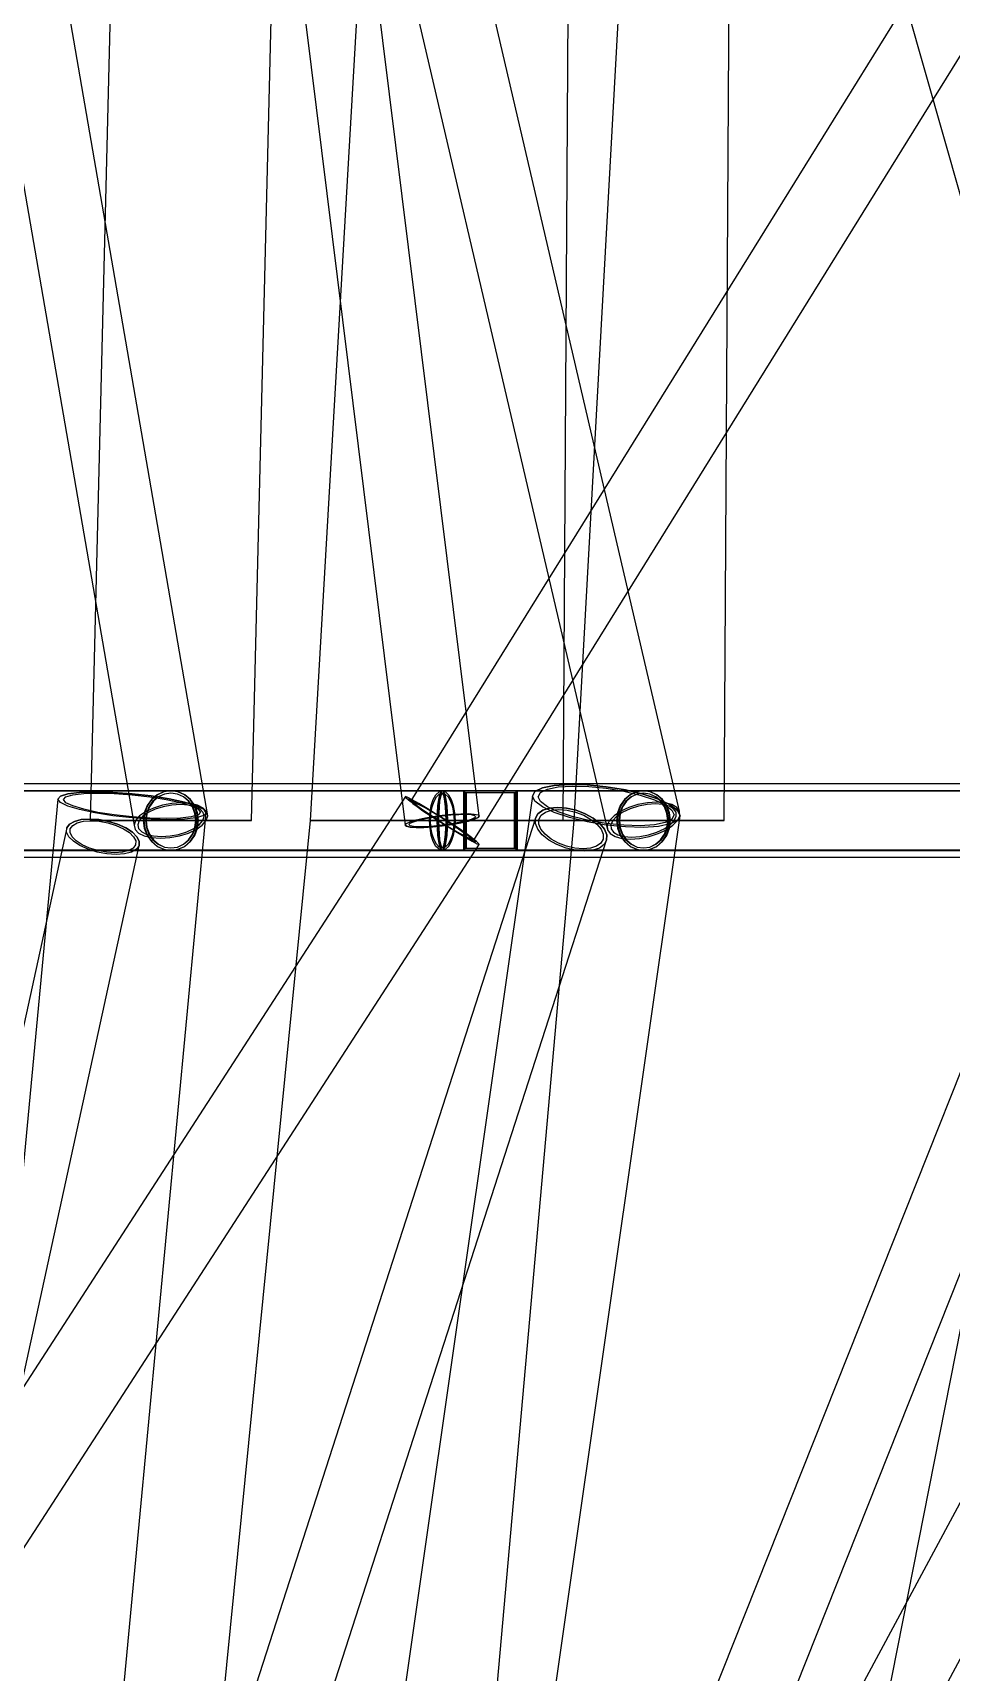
# Model space of a CAD drawing. Header units: millimetres. Extents: x -35150 to 1012618, y -518 to 497000.
# Drawn here: x -25299 to -19037, y 44193 to 55371 of the extents above; entities that cross this region are included whole.
import ezdxf

# ---------------------------------------------------------------- set-up
doc = ezdxf.new("R2010")
doc.units = ezdxf.units.MM
doc.layers.add('D-STR-STRC', color=7, linetype='Continuous', lineweight=25)

msp = doc.modelspace()

# ---------------------------------------------------------------- linework, layer by layer
at = {"layer": 'D-STR-STRC'}
for points in [[(-25863.1, 74969.3), (-22758.9, 49969.3), (-22750.3, 49961.1), (-22725.1, 49955.5), (-22685.1, 49952.9), (-22632.9, 49953.6), (-22572.1, 49957.4), (-22506.8, 49964.1), (-22441.6, 49973.3), (-22380.8, 49984.3), (-22328.6, 49996.3), (-22288.5, 50008.6), (-22263.3, 50020.3), (-22254.7, 50030.7), (-25358.9, 75030.7)], [(-14968.4, 62634.5), (-22720.8, 50134.5), (-22721.1, 50129.9), (-22706.8, 50116.5), (-22678.8, 50095.1), (-22639.1, 50067.3), (-22590.4, 50034.8), (-22536, 50000), (-22479.6, 49965.2), (-22425.1, 49932.7), (-22376.1, 49904.9), (-22336.1, 49883.5), (-22307.6, 49870.1), (-22292.8, 49865.5), (-14540.4, 62365.5)], [(-17251.9, 50065), (-20813.5, 62565), (-20827.3, 62591.9), (-20856.9, 62612.6), (-20900.3, 62625.6), (-20954.5, 62630), (-21015.8, 62625.6), (-21080, 62612.6), (-21142.8, 62591.9), (-21199.9, 62565), (-21247.3, 62533.6), (-21281.9, 62500), (-21301.3, 62466.4), (-21304.2, 62435), (-17742.6, 49935)], [(-26768.8, 62468.8), (-24607.9, 49968.8), (-24601.1, 49939.7), (-24577.7, 49914.7), (-24539.2, 49895.5), (-24488.3, 49883.4), (-24428.5, 49879.3), (-24363.8, 49883.4), (-24298.6, 49895.5), (-24237.4, 49914.7), (-24184.3, 49939.7), (-24143, 49968.8), (-24116.3, 50000), (-24106, 50031.2), (-26266.9, 62531.2)], [(-24295.6, 62437), (-21380.8, 49937), (-21362.6, 49910.9), (-21328.9, 49890.8), (-21281.9, 49878.3), (-21225, 49874), (-21161.9, 49878.3), (-21097, 49890.8), (-21034.6, 49910.9), (-20979.2, 49937), (-20934.3, 49967.4), (-20903.1, 50000), (-20887.7, 50032.6), (-20889.2, 50063), (-23804, 62563)], [(-29524.1, 49796.8), (-22506.8, 49796.8), (-22497.2, 49803.7), (-22488.2, 49824), (-22480.5, 49856.3), (-22474.6, 49898.4), (-22470.8, 49947.4), (-22469.6, 50000), (-22470.8, 50052.6), (-22474.6, 50101.6), (-22480.5, 50143.7), (-22488.2, 50176), (-22497.2, 50196.3), (-22506.8, 50203.2), (-29524.1, 50203.2)], [(-29524.1, 49796.8), (-22506.8, 49796.8), (-22497.2, 49803.7), (-22488.2, 49824), (-22480.5, 49856.3), (-22474.6, 49898.4), (-22470.8, 49947.4), (-22469.6, 50000), (-22470.8, 50052.6), (-22474.6, 50101.6), (-22480.5, 50143.7), (-22488.2, 50176), (-22497.2, 50196.3), (-22506.8, 50203.2), (-29524.1, 50203.2)], [(-27618.8, 49796.8), (-22506.8, 49796.8), (-22484.4, 49803.7), (-22463.5, 49824), (-22445.6, 49856.3), (-22431.8, 49898.4), (-22423.2, 49947.4), (-22420.2, 50000), (-22423.2, 50052.6), (-22431.8, 50101.6), (-22445.6, 50143.7), (-22463.5, 50176), (-22484.4, 50196.3), (-22506.8, 50203.2), (-27618.8, 50203.2)], [(-27148.4, 49796.8), (-24356.9, 49796.8), (-24308.2, 49803.7), (-24262.9, 49824), (-24223.9, 49856.3), (-24194, 49898.4), (-24175.2, 49947.4), (-24168.8, 50000), (-24175.2, 50052.6), (-24194, 50101.6), (-24223.9, 50143.7), (-24262.9, 50176), (-24308.2, 50196.3), (-24356.9, 50203.2), (-27148.4, 50203.2)], [(-25303, 37453.6), (-24116.4, 50053.6), (-24133.7, 50076.5), (-24184.2, 50100.9), (-24264.6, 50125.3), (-24369.4, 50148), (-24491.3, 50167.4), (-24622.3, 50182.2), (-24753.2, 50191.4), (-24875.2, 50194.3), (-24979.9, 50190.9), (-25060.3, 50181.3), (-25110.8, 50166.1), (-25128.1, 50146.4), (-26314.6, 37546.4)], [(-22687.7, 37432.8), (-20885.7, 50032.8), (-20902.8, 50068.9), (-20953.1, 50107.1), (-21033.1, 50144.8), (-21137.3, 50179.5), (-21258.6, 50208.8), (-21388.9, 50230.6), (-21519.1, 50243.6), (-21640.5, 50246.7), (-21744.7, 50239.9), (-21824.7, 50223.5), (-21875, 50198.7), (-21892.1, 50167.2), (-23694.1, 37567.2)], [(-15185.2, 50203.2), (-22506.8, 50203.2), (-22514, 50196.3), (-22520.6, 50176), (-22526.3, 50143.7), (-22530.7, 50101.6), (-22533.5, 50052.6), (-22534.4, 50000), (-22533.5, 49947.4), (-22530.7, 49898.4), (-22526.3, 49856.3), (-22520.6, 49824), (-22514, 49803.7), (-22506.8, 49796.8), (-15185.2, 49796.8)], [(-17497.3, 50203.2), (-21135, 50203.2), (-21181.3, 50196.3), (-21224.4, 50176), (-21261.4, 50143.7), (-21289.8, 50101.6), (-21307.7, 50052.6), (-21313.8, 50000), (-21307.7, 49947.4), (-21289.8, 49898.4), (-21261.4, 49856.3), (-21224.4, 49824), (-21181.3, 49803.7), (-21135, 49796.8), (-17497.3, 49796.8)], [(-19742.4, 37402.3), (-17254, 50002.3), (-17262.9, 50049.4), (-17305.2, 50100), (-17378, 50150.6), (-17476.3, 50197.7), (-17593.4, 50238.2), (-17721.4, 50269.2), (-17851.4, 50288.7), (-17974.8, 50295.4), (-18083, 50288.7), (-18168.7, 50269.2), (-18226, 50238.2), (-18251.1, 50197.7), (-20739.4, 37597.7)], [(-30346.9, 37336.6), (-22256.1, 49836.6), (-22258.1, 49842.1), (-22277, 49858.5), (-22311.6, 49884.4), (-22359.5, 49918.3), (-22417.4, 49957.7), (-22481.4, 50000), (-22547.1, 50042.3), (-22610.1, 50081.7), (-22666.1, 50115.6), (-22711.2, 50141.5), (-22742.4, 50157.9), (-22757.5, 50163.4), (-30848.2, 37663.4)], [(-25333.9, 37635.3), (-21386.4, 49866.5), (-21385.9, 49902.4), (-21401.9, 49940.9), (-21433.4, 49979.4), (-21478.3, 50015.3), (-21533.5, 50046.1), (-21595.1, 50069.8), (-21659.1, 50084.6), (-21721.1, 50089.7), (-21776.8, 50084.6), (-21822.4, 50069.8), (-21854.9, 50046.1), (-21872, 50015.3), (-25819.5, 37784.1)], [(-22686, 37577.4), (-17786.2, 49906.2), (-17786.2, 49945.5), (-17802.5, 49987.7), (-17834, 50029.9), (-17878.6, 50069.2), (-17933.3, 50103), (-17994.3, 50128.9), (-18057.5, 50145.2), (-18118.5, 50150.7), (-18173.2, 50145.2), (-18217.9, 50128.9), (-18249.5, 50103), (-18265.9, 50069.2), (-23165.7, 37740.4)], [(-27212.7, 37739.6), (-24574.4, 49829.1), (-24572.9, 49858.3), (-24588.4, 49889.5), (-24619.6, 49920.8), (-24664.6, 49949.9), (-24720.2, 49975), (-24782.7, 49994.2), (-24847.7, 50006.2), (-24910.9, 50010.3), (-24968, 50006.2), (-25015.1, 49994.2), (-25048.9, 49975), (-25067.1, 49949.9), (-27705.4, 37860.4)], [(-22525.4, 37679.2), (-16027.3, 49768.7), (-16027.8, 49772.9), (-16043.4, 49784.9), (-16073, 49804.1), (-16114.6, 49829.1), (-16165.5, 49858.3), (-16222, 49889.5), (-16280.5, 49920.8), (-16336.8, 49949.9), (-16387.1, 49975), (-16428.1, 49994.2), (-16456.9, 50006.2), (-16471.6, 50010.3), (-22969.7, 37920.8)]]:
    msp.add_lwpolyline(points, dxfattribs=at)
for points in [[(-24906.9, 50000), (-23806.9, 50000), (-23501, 62500), (-24598.6, 62500)], [(-23406.8, 50000), (-21606.8, 50000), (-20919, 62500), (-22686, 62500)], [(-21685, 50000), (-20585, 50000), (-20510, 62500), (-21607.7, 62500)], [(-29531.5, 49800), (-13819.9, 49800), (-13819.9, 50200), (-29531.5, 50200)], [(-27802.8, 49800), (-21994.9, 49800), (-21994.9, 50200), (-27802.8, 50200)], [(-27743.8, 49750), (-5244.4, 49750), (-5244.4, 50250), (-27743.8, 50250)], [(-27643, 49800), (-13803.1, 49800), (-13803.1, 50200), (-27643, 50200)], [(-24622.3, 50017.8), (-24753.2, 50032.6), (-24875.2, 50052), (-24979.9, 50074.7), (-25060.3, 50099.1), (-25110.8, 50123.5), (-25128.1, 50146.4), (-25110.8, 50166.1), (-25060.3, 50181.3), (-24979.9, 50190.9), (-24875.2, 50194.3), (-24753.2, 50191.4), (-24622.3, 50182.2), (-24491.3, 50167.4), (-24369.4, 50148), (-24264.6, 50125.3), (-24184.2, 50100.9), (-24133.7, 50076.5), (-24116.4, 50053.6), (-24133.7, 50033.9), (-24184.2, 50018.7), (-24264.6, 50009.1), (-24369.4, 50005.7), (-24491.3, 50008.6)], [(-24545.1, 50000), (-24538.7, 49947.4), (-24519.9, 49898.4), (-24490, 49856.3), (-24451, 49824), (-24405.6, 49803.7), (-24356.9, 49796.8), (-24308.2, 49803.7), (-24262.9, 49824), (-24223.9, 49856.3), (-24194, 49898.4), (-24175.2, 49947.4), (-24168.8, 50000), (-24175.2, 50052.6), (-24194, 50101.6), (-24223.9, 50143.7), (-24262.9, 50176), (-24308.2, 50196.3), (-24356.9, 50203.2), (-24405.6, 50196.3), (-24451, 50176), (-24490, 50143.7), (-24519.9, 50101.6), (-24538.7, 50052.6)], [(-24540.8, 50000), (-24534.5, 49947.4), (-24516.2, 49898.4), (-24486.9, 49856.3), (-24448.9, 49824), (-24404.5, 49803.7), (-24356.9, 49796.8), (-21135, 49796.8), (-21087.4, 49803.7), (-21043.1, 49824), (-21005, 49856.3), (-20975.8, 49898.4), (-20957.4, 49947.4), (-20951.2, 50000), (-20957.4, 50052.6), (-20975.8, 50101.6), (-21005, 50143.7), (-21043.1, 50176), (-21087.4, 50196.3), (-21135, 50203.2), (-24356.9, 50203.2), (-24404.5, 50196.3), (-24448.9, 50176), (-24486.9, 50143.7), (-24516.2, 50101.6), (-24534.5, 50052.6)], [(-24540.8, 50000), (-24534.5, 49947.4), (-24516.2, 49898.4), (-24486.9, 49856.3), (-24448.9, 49824), (-24404.5, 49803.7), (-24356.9, 49796.8), (-24309.4, 49803.7), (-24265, 49824), (-24226.9, 49856.3), (-24197.7, 49898.4), (-24179.4, 49947.4), (-24173.1, 50000), (-24179.4, 50052.6), (-24197.7, 50101.6), (-24226.9, 50143.7), (-24265, 50176), (-24309.4, 50196.3), (-24356.9, 50203.2), (-24404.5, 50196.3), (-24448.9, 50176), (-24486.9, 50143.7), (-24516.2, 50101.6), (-24534.5, 50052.6)], [(-22420.2, 50000), (-22423.2, 49947.4), (-22431.8, 49898.4), (-22445.6, 49856.3), (-22463.5, 49824), (-22484.4, 49803.7), (-22506.8, 49796.8), (-22529.2, 49803.7), (-22550.1, 49824), (-22568, 49856.3), (-22581.8, 49898.4), (-22590.5, 49947.4), (-22593.4, 50000), (-22590.5, 50052.6), (-22581.8, 50101.6), (-22568, 50143.7), (-22550.1, 50176), (-22529.2, 50196.3), (-22506.8, 50203.2), (-22484.4, 50196.3), (-22463.5, 50176), (-22445.6, 50143.7), (-22431.8, 50101.6), (-22423.2, 50052.6)], [(-22544.1, 50000), (-22542.8, 49947.4), (-22539.1, 49898.4), (-22533.1, 49856.3), (-22525.4, 49824), (-22516.5, 49803.7), (-22506.8, 49796.8), (-22497.2, 49803.7), (-22488.2, 49824), (-22480.5, 49856.3), (-22474.6, 49898.4), (-22470.8, 49947.4), (-22469.6, 50000), (-22470.8, 50052.6), (-22474.6, 50101.6), (-22480.5, 50143.7), (-22488.2, 50176), (-22497.2, 50196.3), (-22506.8, 50203.2), (-22516.5, 50196.3), (-22525.4, 50176), (-22533.1, 50143.7), (-22539.1, 50101.6), (-22542.8, 50052.6)], [(-22544.1, 50000), (-22542.8, 49947.4), (-22539.1, 49898.4), (-22533.1, 49856.3), (-22525.4, 49824), (-22516.5, 49803.7), (-22506.8, 49796.8), (-22497.2, 49803.7), (-22488.2, 49824), (-22480.5, 49856.3), (-22474.6, 49898.4), (-22470.8, 49947.4), (-22469.6, 50000), (-22470.8, 50052.6), (-22474.6, 50101.6), (-22480.5, 50143.7), (-22488.2, 50176), (-22497.2, 50196.3), (-22506.8, 50203.2), (-22516.5, 50196.3), (-22525.4, 50176), (-22533.1, 50143.7), (-22539.1, 50101.6), (-22542.8, 50052.6)], [(-22534.4, 50000), (-22533.5, 49947.4), (-22530.7, 49898.4), (-22526.3, 49856.3), (-22520.6, 49824), (-22514, 49803.7), (-22506.8, 49796.8), (-22499.7, 49803.7), (-22493, 49824), (-22487.3, 49856.3), (-22482.9, 49898.4), (-22480.2, 49947.4), (-22479.2, 50000), (-22480.2, 50052.6), (-22482.9, 50101.6), (-22487.3, 50143.7), (-22493, 50176), (-22499.7, 50196.3), (-22506.8, 50203.2), (-22514, 50196.3), (-22520.6, 50176), (-22526.3, 50143.7), (-22530.7, 50101.6), (-22533.5, 50052.6)], [(-21994.9, 50200), (-22363, 50200), (-22363, 49800), (-21994.9, 49800)], [(-22354.8, 49800), (-15416.1, 49800), (-15416.1, 50200), (-22354.8, 50200)], [(-22003.1, 50200), (-22354.8, 50200), (-22354.8, 49800), (-22003.1, 49800)], [(-21388.9, 49969.4), (-21519.1, 49991.2), (-21640.5, 50020.5), (-21744.7, 50055.2), (-21824.7, 50092.9), (-21875, 50131.1), (-21892.1, 50167.2), (-21875, 50198.7), (-21824.7, 50223.5), (-21744.7, 50239.9), (-21640.5, 50246.7), (-21519.1, 50243.6), (-21388.9, 50230.6), (-21258.6, 50208.8), (-21137.3, 50179.5), (-21033.1, 50144.8), (-20953.1, 50107.1), (-20902.8, 50068.9), (-20885.7, 50032.8), (-20902.8, 50001.3), (-20953.1, 49976.5), (-21033.1, 49960.1), (-21137.3, 49953.3), (-21258.6, 49956.4)], [(-21388.9, 49979.7), (-21508.9, 49999.8), (-21620.7, 50026.8), (-21716.7, 50058.7), (-21790.4, 50093.5), (-21836.7, 50128.7), (-21852.5, 50161.9), (-21836.7, 50191), (-21790.4, 50213.8), (-21716.7, 50228.9), (-21620.7, 50235.2), (-21508.9, 50232.3), (-21388.9, 50220.3), (-21268.9, 50200.2), (-21157.1, 50173.2), (-21061.1, 50141.3), (-20987.4, 50106.5), (-20941.1, 50071.3), (-20925.3, 50038.1), (-20941.1, 50009), (-20987.4, 49986.2), (-21061.1, 49971.1), (-21157.1, 49964.8), (-21268.9, 49967.7)], [(-21318.8, 50000), (-21312.6, 49947.4), (-21294.2, 49898.4), (-21265, 49856.3), (-21226.9, 49824), (-21182.6, 49803.7), (-21135, 49796.8), (-21087.4, 49803.7), (-21043.1, 49824), (-21005, 49856.3), (-20975.8, 49898.4), (-20957.4, 49947.4), (-20951.2, 50000), (-20957.4, 50052.6), (-20975.8, 50101.6), (-21005, 50143.7), (-21043.1, 50176), (-21087.4, 50196.3), (-21135, 50203.2), (-21182.6, 50196.3), (-21226.9, 50176), (-21265, 50143.7), (-21294.2, 50101.6), (-21312.6, 50052.6)], [(-21313.8, 50000), (-21307.7, 49947.4), (-21289.8, 49898.4), (-21261.4, 49856.3), (-21224.4, 49824), (-21181.3, 49803.7), (-21135, 49796.8), (-21088.7, 49803.7), (-21045.6, 49824), (-21008.6, 49856.3), (-20980.2, 49898.4), (-20962.3, 49947.4), (-20956.2, 50000), (-20962.3, 50052.6), (-20980.2, 50101.6), (-21008.6, 50143.7), (-21045.6, 50176), (-21088.7, 50196.3), (-21135, 50203.2), (-21181.3, 50196.3), (-21224.4, 50176), (-21261.4, 50143.7), (-21289.8, 50101.6), (-21307.7, 50052.6)], [(-24622.3, 50024.3), (-24742.9, 50037.9), (-24855.3, 50055.8), (-24951.8, 50076.7), (-25025.8, 50099.2), (-25072.4, 50121.7), (-25088.3, 50142.7), (-25072.4, 50160.9), (-25025.8, 50174.9), (-24951.8, 50183.7), (-24855.3, 50186.9), (-24742.9, 50184.2), (-24622.3, 50175.7), (-24501.7, 50162.1), (-24389.3, 50144.2), (-24292.8, 50123.3), (-24218.7, 50100.8), (-24172.1, 50078.3), (-24156.3, 50057.3), (-24172.1, 50039.1), (-24218.7, 50025.1), (-24292.8, 50016.3), (-24389.3, 50013.1), (-24501.7, 50015.8)], [(-24597.6, 50000), (-24607.9, 49968.8), (-24601.1, 49939.7), (-24577.7, 49914.7), (-24539.2, 49895.5), (-24488.3, 49883.4), (-24428.5, 49879.3), (-24363.8, 49883.4), (-24298.6, 49895.5), (-24237.4, 49914.7), (-24184.3, 49939.7), (-24143, 49968.8), (-24116.3, 50000), (-24106, 50031.2), (-24112.8, 50060.3), (-24136.2, 50085.3), (-24174.7, 50104.5), (-24225.5, 50116.6), (-24285.4, 50120.7), (-24350.1, 50116.6), (-24415.3, 50104.5), (-24476.5, 50085.3), (-24529.5, 50060.3), (-24570.8, 50031.2)], [(-24573.9, 50000), (-24583.2, 49971.8), (-24577.1, 49945.6), (-24556, 49923.1), (-24521.3, 49905.8), (-24475.4, 49894.9), (-24421.5, 49891.2), (-24363.1, 49894.9), (-24304.3, 49905.8), (-24249.2, 49923.1), (-24201.3, 49945.6), (-24164.1, 49971.8), (-24140, 50000), (-24130.7, 50028.2), (-24136.8, 50054.4), (-24157.9, 50076.9), (-24192.6, 50094.2), (-24238.5, 50105.1), (-24292.4, 50108.8), (-24350.8, 50105.1), (-24409.5, 50094.2), (-24464.7, 50076.9), (-24512.6, 50054.4), (-24549.8, 50028.2)], [(-24530.3, 50000), (-24524.4, 49951.5), (-24507.1, 49906.4), (-24479.5, 49867.6), (-24443.6, 49837.9), (-24401.8, 49819.2), (-24356.9, 49812.8), (-24312.1, 49819.2), (-24270.3, 49837.9), (-24234.4, 49867.6), (-24206.8, 49906.4), (-24189.5, 49951.5), (-24183.6, 50000), (-24189.5, 50048.5), (-24206.8, 50093.6), (-24234.4, 50132.4), (-24270.3, 50162.1), (-24312.1, 50180.8), (-24356.9, 50187.2), (-24401.8, 50180.8), (-24443.6, 50162.1), (-24479.5, 50132.4), (-24507.1, 50093.6), (-24524.4, 50048.5)], [(-24526.3, 50000), (-24520.5, 49951.5), (-24503.6, 49906.4), (-24476.7, 49867.6), (-24441.6, 49837.9), (-24400.8, 49819.2), (-24356.9, 49812.8), (-24313.1, 49819.2), (-24272.3, 49837.9), (-24237.2, 49867.6), (-24210.3, 49906.4), (-24193.3, 49951.5), (-24187.6, 50000), (-24193.3, 50048.5), (-24210.3, 50093.6), (-24237.2, 50132.4), (-24272.3, 50162.1), (-24313.1, 50180.8), (-24356.9, 50187.2), (-24400.8, 50180.8), (-24441.6, 50162.1), (-24476.7, 50132.4), (-24503.6, 50093.6), (-24520.5, 50048.5)], [(-22532.2, 50000), (-22466.5, 49957.7), (-22403.5, 49918.3), (-22347.5, 49884.4), (-22302.4, 49858.5), (-22271.3, 49842.1), (-22256.1, 49836.6), (-22258.1, 49842.1), (-22277, 49858.5), (-22311.6, 49884.4), (-22359.5, 49918.3), (-22417.4, 49957.7), (-22481.4, 50000), (-22547.1, 50042.3), (-22610.1, 50081.7), (-22666.1, 50115.6), (-22711.2, 50141.5), (-22742.4, 50157.9), (-22757.5, 50163.4), (-22755.5, 50157.9), (-22736.6, 50141.5), (-22702.1, 50115.6), (-22654.2, 50081.7), (-22596.3, 50042.3)], [(-22529.9, 50000), (-22470.3, 49961.7), (-22413.1, 49925.9), (-22362.4, 49895.2), (-22321.5, 49871.7), (-22293.3, 49856.9), (-22279.5, 49851.8), (-22281.3, 49856.9), (-22298.5, 49871.7), (-22329.8, 49895.2), (-22373.2, 49925.9), (-22425.7, 49961.7), (-22483.8, 50000), (-22543.4, 50038.3), (-22600.5, 50074.1), (-22651.2, 50104.8), (-22692.1, 50128.3), (-22720.4, 50143.1), (-22734.1, 50148.2), (-22732.3, 50143.1), (-22715.2, 50128.3), (-22683.8, 50104.8), (-22640.4, 50074.1), (-22587.9, 50038.3)], [(-22536, 50000), (-22479.6, 49965.2), (-22425.1, 49932.7), (-22376.1, 49904.9), (-22336.1, 49883.5), (-22307.6, 49870.1), (-22292.8, 49865.5), (-22292.5, 49870.1), (-22306.9, 49883.5), (-22334.8, 49904.9), (-22374.5, 49932.7), (-22423.2, 49965.2), (-22477.6, 50000), (-22534, 50034.8), (-22588.5, 50067.3), (-22637.5, 50095.1), (-22677.6, 50116.5), (-22706, 50129.9), (-22720.8, 50134.5), (-22721.1, 50129.9), (-22706.8, 50116.5), (-22678.8, 50095.1), (-22639.1, 50067.3), (-22590.4, 50034.8)], [(-22533.2, 50000), (-22482.3, 49968.6), (-22433.2, 49939.4), (-22389, 49914.2), (-22352.9, 49895), (-22327.2, 49882.9), (-22313.9, 49878.7), (-22313.6, 49882.9), (-22326.5, 49895), (-22351.7, 49914.2), (-22387.5, 49939.4), (-22431.4, 49968.6), (-22480.5, 50000), (-22531.3, 50031.4), (-22580.5, 50060.6), (-22624.6, 50085.8), (-22660.7, 50105), (-22686.4, 50117.1), (-22699.8, 50121.3), (-22700, 50117.1), (-22687.1, 50105), (-22661.9, 50085.8), (-22626.1, 50060.6), (-22582.2, 50031.4)], [(-22427, 50000), (-22429.8, 49951.5), (-22437.7, 49906.4), (-22450.4, 49867.6), (-22466.9, 49837.9), (-22486.2, 49819.2), (-22506.8, 49812.8), (-22527.5, 49819.2), (-22546.7, 49837.9), (-22563.2, 49867.6), (-22575.9, 49906.4), (-22583.9, 49951.5), (-22586.6, 50000), (-22583.9, 50048.5), (-22575.9, 50093.6), (-22563.2, 50132.4), (-22546.7, 50162.1), (-22527.5, 50180.8), (-22506.8, 50187.2), (-22486.2, 50180.8), (-22466.9, 50162.1), (-22450.4, 50132.4), (-22437.7, 50093.6), (-22429.8, 50048.5)], [(-22541.1, 50000), (-22540, 49951.5), (-22536.5, 49906.4), (-22531.1, 49867.6), (-22524, 49837.9), (-22515.7, 49819.2), (-22506.8, 49812.8), (-22497.9, 49819.2), (-22489.7, 49837.9), (-22482.6, 49867.6), (-22477.1, 49906.4), (-22473.7, 49951.5), (-22472.5, 50000), (-22473.7, 50048.5), (-22477.1, 50093.6), (-22482.6, 50132.4), (-22489.7, 50162.1), (-22497.9, 50180.8), (-22506.8, 50187.2), (-22515.7, 50180.8), (-22524, 50162.1), (-22531.1, 50132.4), (-22536.5, 50093.6), (-22540, 50048.5)], [(-22541.1, 50000), (-22540, 49951.5), (-22536.5, 49906.4), (-22531.1, 49867.6), (-22524, 49837.9), (-22515.7, 49819.2), (-22506.8, 49812.8), (-22497.9, 49819.2), (-22489.7, 49837.9), (-22482.6, 49867.6), (-22477.1, 49906.4), (-22473.7, 49951.5), (-22472.5, 50000), (-22473.7, 50048.5), (-22477.1, 50093.6), (-22482.6, 50132.4), (-22489.7, 50162.1), (-22497.9, 50180.8), (-22506.8, 50187.2), (-22515.7, 50180.8), (-22524, 50162.1), (-22531.1, 50132.4), (-22536.5, 50093.6), (-22540, 50048.5)], [(-22532.2, 50000), (-22531.4, 49951.5), (-22528.8, 49906.4), (-22524.8, 49867.6), (-22519.5, 49837.9), (-22513.4, 49819.2), (-22506.8, 49812.8), (-22500.2, 49819.2), (-22494.1, 49837.9), (-22488.8, 49867.6), (-22484.8, 49906.4), (-22482.3, 49951.5), (-22481.4, 50000), (-22482.3, 50048.5), (-22484.8, 50093.6), (-22488.8, 50132.4), (-22494.1, 50162.1), (-22500.2, 50180.8), (-22506.8, 50187.2), (-22513.4, 50180.8), (-22519.5, 50162.1), (-22524.8, 50132.4), (-22528.8, 50093.6), (-22531.4, 50048.5)], [(-22006, 50188), (-22351.9, 50188), (-22351.9, 49812), (-22006, 49812)], [(-22013.6, 50188), (-22344.3, 50188), (-22344.3, 49812), (-22013.6, 49812)], [(-21401.9, 49940.9), (-21385.9, 49902.4), (-21386.4, 49866.5), (-21403.5, 49835.7), (-21436, 49812), (-21481.6, 49797.2), (-21537.3, 49792.1), (-21599.3, 49797.2), (-21663.3, 49812), (-21724.9, 49835.7), (-21780.1, 49866.5), (-21825, 49902.4), (-21856.5, 49940.9), (-21872.5, 49979.4), (-21872, 50015.3), (-21854.9, 50046.1), (-21822.4, 50069.8), (-21776.8, 50084.6), (-21721.1, 50089.7), (-21659.1, 50084.6), (-21595.1, 50069.8), (-21533.5, 50046.1), (-21478.3, 50015.3), (-21433.4, 49979.4)], [(-21366.9, 50000), (-21382.3, 49967.4), (-21380.8, 49937), (-21362.6, 49910.9), (-21328.9, 49890.8), (-21281.9, 49878.3), (-21225, 49874), (-21161.9, 49878.3), (-21097, 49890.8), (-21034.6, 49910.9), (-20979.2, 49937), (-20934.3, 49967.4), (-20903.1, 50000), (-20887.7, 50032.6), (-20889.2, 50063), (-20907.4, 50089.1), (-20941.1, 50109.2), (-20988.1, 50121.7), (-21045, 50126), (-21108.1, 50121.7), (-21173, 50109.2), (-21235.4, 50089.1), (-21290.8, 50063), (-21335.7, 50032.6)], [(-21344.1, 50000), (-21357.9, 49970.6), (-21356.6, 49943.2), (-21340.2, 49919.6), (-21309.8, 49901.6), (-21267.5, 49890.2), (-21216.1, 49886.4), (-21159.2, 49890.2), (-21100.7, 49901.6), (-21044.5, 49919.6), (-20994.5, 49943.2), (-20954, 49970.6), (-20925.9, 50000), (-20912.1, 50029.4), (-20913.4, 50056.8), (-20929.8, 50080.4), (-20960.2, 50098.4), (-21002.5, 50109.8), (-21053.9, 50113.6), (-21110.8, 50109.8), (-21169.3, 50098.4), (-21225.5, 50080.4), (-21275.5, 50056.8), (-21316, 50029.4)], [(-21304.4, 50000), (-21298.6, 49951.5), (-21281.7, 49906.4), (-21254.8, 49867.6), (-21219.7, 49837.9), (-21178.8, 49819.2), (-21135, 49812.8), (-21091.2, 49819.2), (-21050.3, 49837.9), (-21015.2, 49867.6), (-20988.3, 49906.4), (-20971.4, 49951.5), (-20965.6, 50000), (-20971.4, 50048.5), (-20988.3, 50093.6), (-21015.2, 50132.4), (-21050.3, 50162.1), (-21091.2, 50180.8), (-21135, 50187.2), (-21178.8, 50180.8), (-21219.7, 50162.1), (-21254.8, 50132.4), (-21281.7, 50093.6), (-21298.6, 50048.5)], [(-21299.7, 50000), (-21294.1, 49951.5), (-21277.6, 49906.4), (-21251.5, 49867.6), (-21217.3, 49837.9), (-21177.6, 49819.2), (-21135, 49812.8), (-21092.4, 49819.2), (-21052.7, 49837.9), (-21018.5, 49867.6), (-20992.4, 49906.4), (-20975.9, 49951.5), (-20970.3, 50000), (-20975.9, 50048.5), (-20992.4, 50093.6), (-21018.5, 50132.4), (-21052.7, 50162.1), (-21092.4, 50180.8), (-21135, 50187.2), (-21177.6, 50180.8), (-21217.3, 50162.1), (-21251.5, 50132.4), (-21277.6, 50093.6), (-21294.1, 50048.5)], [(-24588.4, 49889.5), (-24572.9, 49858.3), (-24574.4, 49829.1), (-24592.7, 49804.1), (-24626.5, 49784.9), (-24673.5, 49772.9), (-24730.6, 49768.7), (-24793.8, 49772.9), (-24858.8, 49784.9), (-24921.3, 49804.1), (-24976.9, 49829.1), (-25021.9, 49858.3), (-25053.1, 49889.5), (-25068.6, 49920.8), (-25067.1, 49949.9), (-25048.9, 49975), (-25015.1, 49994.2), (-24968, 50006.2), (-24910.9, 50010.3), (-24847.7, 50006.2), (-24782.7, 49994.2), (-24720.2, 49975), (-24664.6, 49949.9), (-24619.6, 49920.8)], [(-24611.2, 49889.5), (-24597.3, 49861.3), (-24598.7, 49835.1), (-24615.1, 49812.5), (-24645.6, 49795.2), (-24688, 49784.3), (-24739.4, 49780.6), (-24796.4, 49784.3), (-24855.1, 49795.2), (-24911.4, 49812.5), (-24961.5, 49835.1), (-25002.1, 49861.3), (-25030.3, 49889.5), (-25044.2, 49917.7), (-25042.9, 49944), (-25026.4, 49966.5), (-24995.9, 49983.9), (-24953.5, 49994.7), (-24902.1, 49998.4), (-24845.1, 49994.7), (-24786.4, 49983.9), (-24730.1, 49966.5), (-24680, 49944), (-24639.4, 49917.7)], [(-23806.9, 50000), (-23825.7, 50000), (-23880.6, 50000), (-23968, 50000), (-24081.9, 50000), (-24214.6, 50000), (-24356.9, 50000), (-24499.3, 50000), (-24631.9, 50000), (-24745.9, 50000), (-24833.3, 50000), (-24888.2, 50000), (-24906.9, 50000), (-24888.2, 50000), (-24833.3, 50000), (-24745.9, 50000), (-24631.9, 50000), (-24499.3, 50000), (-24356.9, 50000), (-24214.6, 50000), (-24081.9, 50000), (-23968, 50000), (-23880.6, 50000), (-23825.7, 50000)], [(-23831.9, 50000), (-23849.8, 50000), (-23902.3, 50000), (-23985.7, 50000), (-24094.4, 50000), (-24221.1, 50000), (-24356.9, 50000), (-24492.8, 50000), (-24619.4, 50000), (-24728.2, 50000), (-24811.6, 50000), (-24864.1, 50000), (-24881.9, 50000), (-24864.1, 50000), (-24811.6, 50000), (-24728.2, 50000), (-24619.4, 50000), (-24492.8, 50000), (-24356.9, 50000), (-24221.1, 50000), (-24094.4, 50000), (-23985.7, 50000), (-23902.3, 50000), (-23849.8, 50000)], [(-24645.1, 37500), (-22720.1, 37500), (-21606.8, 50000), (-23406.8, 50000)], [(-21606.8, 50000), (-21637.5, 50000), (-21727.4, 50000), (-21870.4, 50000), (-22056.8, 50000), (-22273.9, 50000), (-22506.8, 50000), (-22739.8, 50000), (-22956.8, 50000), (-23143.2, 50000), (-23286.2, 50000), (-23376.1, 50000), (-23406.8, 50000), (-23376.1, 50000), (-23286.2, 50000), (-23143.2, 50000), (-22956.8, 50000), (-22739.8, 50000), (-22506.8, 50000), (-22273.9, 50000), (-22056.8, 50000), (-21870.4, 50000), (-21727.4, 50000), (-21637.5, 50000)], [(-22506.8, 49964.1), (-22572.1, 49957.4), (-22632.9, 49953.6), (-22685.1, 49952.9), (-22725.1, 49955.5), (-22750.3, 49961.1), (-22758.9, 49969.3), (-22750.3, 49979.7), (-22725.1, 49991.4), (-22685.1, 50003.7), (-22632.9, 50015.7), (-22572.1, 50026.7), (-22506.8, 50035.9), (-22441.6, 50042.6), (-22380.8, 50046.4), (-22328.6, 50047.1), (-22288.5, 50044.5), (-22263.3, 50038.9), (-22254.7, 50030.7), (-22263.3, 50020.3), (-22288.5, 50008.6), (-22328.6, 49996.3), (-22380.8, 49984.3), (-22441.6, 49973.3)], [(-22506.8, 49967.6), (-22565.6, 49961.6), (-22620.5, 49958.2), (-22667.5, 49957.6), (-22703.7, 49959.9), (-22726.4, 49964.9), (-22734.1, 49972.3), (-22726.4, 49981.7), (-22703.7, 49992.2), (-22667.5, 50003.3), (-22620.5, 50014.2), (-22565.6, 50024.1), (-22506.8, 50032.4), (-22448, 50038.4), (-22393.2, 50041.8), (-22346.1, 50042.4), (-22310, 50040.1), (-22287.3, 50035.1), (-22279.5, 50027.7), (-22287.3, 50018.3), (-22310, 50007.8), (-22346.1, 49996.7), (-22393.2, 49985.8), (-22448, 49975.9)], [(-21424.3, 49940.9), (-21409.8, 49906.2), (-21410.3, 49873.8), (-21425.7, 49846), (-21455, 49824.7), (-21496.1, 49811.3), (-21546.4, 49806.7), (-21602.2, 49811.3), (-21659.9, 49824.7), (-21715.5, 49846), (-21765.2, 49873.8), (-21805.7, 49906.2), (-21834.1, 49940.9), (-21848.6, 49975.6), (-21848.1, 50008), (-21832.7, 50035.8), (-21803.4, 50057.1), (-21762.3, 50070.5), (-21712, 50075.1), (-21656.2, 50070.5), (-21598.5, 50057.1), (-21542.9, 50035.8), (-21493.2, 50008), (-21452.7, 49975.6)], [(-20585, 50000), (-20603.7, 50000), (-20658.7, 50000), (-20746.1, 50000), (-20860, 50000), (-20992.7, 50000), (-21135, 50000), (-21277.4, 50000), (-21410, 50000), (-21523.9, 50000), (-21611.3, 50000), (-21666.3, 50000), (-21685, 50000), (-21666.3, 50000), (-21611.3, 50000), (-21523.9, 50000), (-21410, 50000), (-21277.4, 50000), (-21135, 50000), (-20992.7, 50000), (-20860, 50000), (-20746.1, 50000), (-20658.7, 50000), (-20603.7, 50000)], [(-20610, 50000), (-20627.9, 50000), (-20680.3, 50000), (-20763.8, 50000), (-20872.5, 50000), (-20999.1, 50000), (-21135, 50000), (-21270.9, 50000), (-21397.5, 50000), (-21506.2, 50000), (-21589.7, 50000), (-21642.1, 50000), (-21660, 50000), (-21642.1, 50000), (-21589.7, 50000), (-21506.2, 50000), (-21397.5, 50000), (-21270.9, 50000), (-21135, 50000), (-20999.1, 50000), (-20872.5, 50000), (-20763.8, 50000), (-20680.3, 50000), (-20627.9, 50000)]]:
    msp.add_lwpolyline(points, close=True, dxfattribs=at)

doc.saveas('drawing.dxf')
